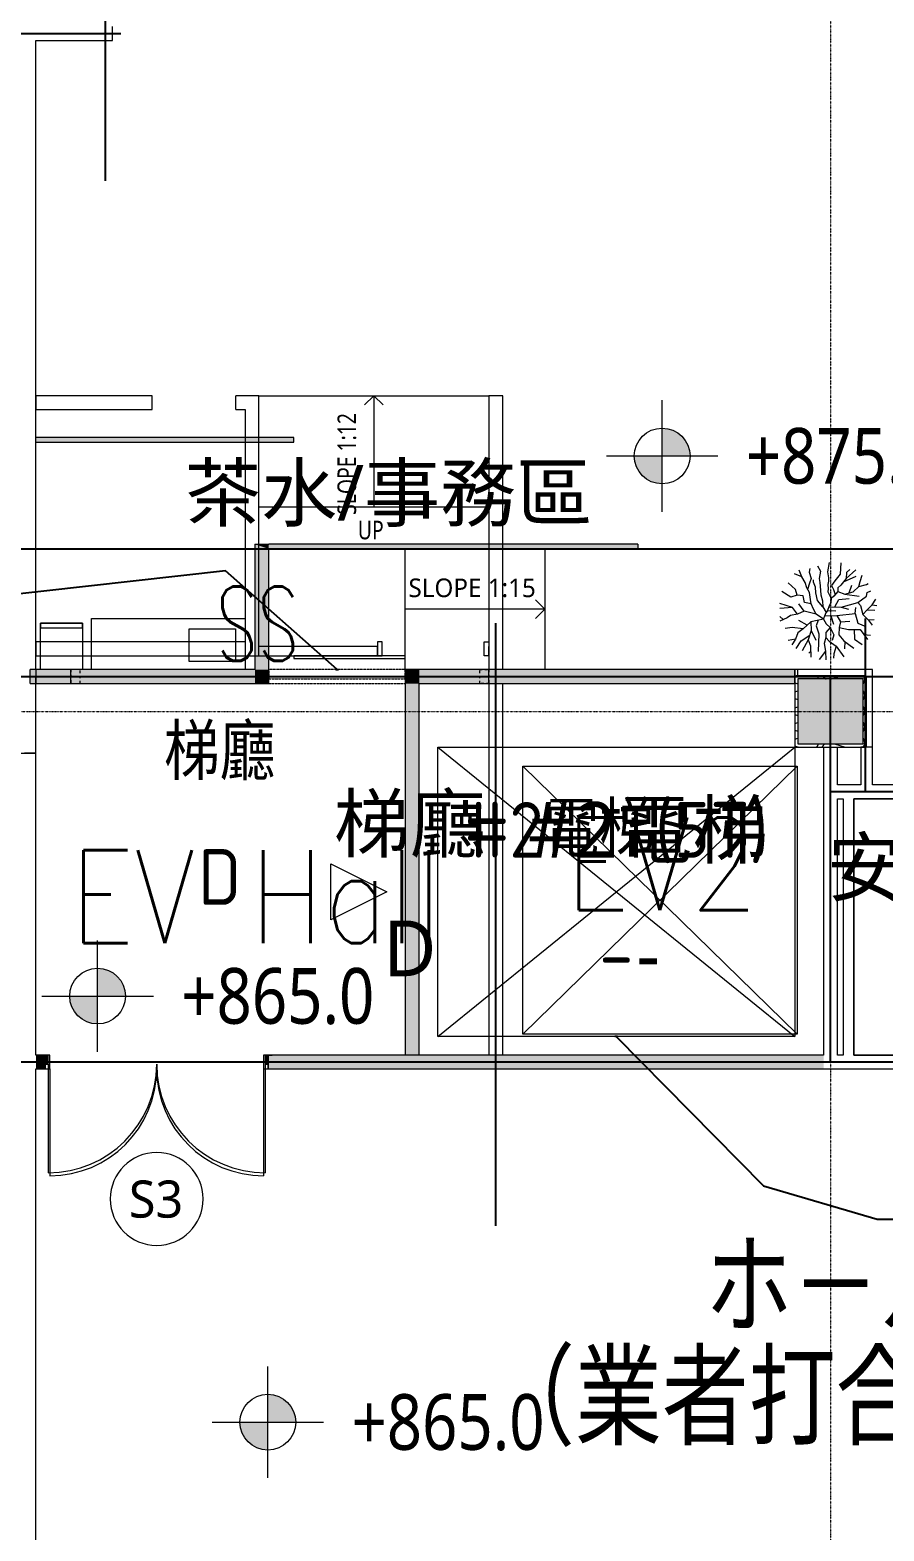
# Model space of a CAD drawing. Extents: x -32000 to 290600, y -29000 to 131250.
# Drawn here: x 243987 to 253175, y 21175 to 37337 of the extents above; entities that cross this region are included whole.
import ezdxf
from ezdxf.enums import TextEntityAlignment as Align

# ---------------------------------------------------------------- set-up
doc = ezdxf.new("R2010")
doc.units = 0
doc.header["$LTSCALE"] = 10
for name, pattern in [('H12PL2$0$JJP_三點線', [0.9, 0.3, -0.15, 0, -0.15, 0, -0.15, 0, -0.15]), ('H12PL2$0$TAI_虛線', [5.644, 2.822, -2.822]), ('XFM7P20ICA$0$CENTERK3', [2.749, 2.5, -0.083, 0.083, -0.083]), ('XFM7P20ICA$0$H12PL2$0$HIDDEN', [0.4, 0.3, -0.1]), ('XFM7P20ICA$0$H12PL2$0$JJP_三點線', [0.9, 0.3, -0.15, 0, -0.15, 0, -0.15, 0, -0.15])]:
    doc.linetypes.add(name, pattern=pattern)
for name, color, linetype in [('H12PL2$0$A-OBJE-2D', 252, 'Continuous'), ('H12PL2$0$A-TEXT', 252, 'Continuous'), ('H12PL2$0$A-WALL-IN', 252, 'Continuous'), ('H12PL2$0$A-ZONE', 252, 'Continuous'), ('H12PL2$0$Door', 252, 'Continuous'), ('H12PL2$0$S-COL', 252, 'Continuous'), ('H12PL2$0$S-GRID', 252, 'Continuous'), ('H12PL2$0$S-SLAB-SHOW', 252, 'Continuous'), ('XFM7P20ICA$0$H12PL2$0$A-LAW-建築面積計算', 252, 'Continuous'), ('XFM7P20ICA$0$H12PL2$0$A-OBJE-2D', 252, 'Continuous'), ('XFM7P20ICA$0$H12PL2$0$A-STRS', 252, 'Continuous'), ('XFM7P20ICA$0$H12PL2$0$A-TEXT-修改說明', 252, 'Continuous'), ('XFM7P20ICA$0$H12PL2$0$A-WALL-IN', 252, 'Continuous'), ('XFM7P20ICA$0$H12PL2$0$A-ZONE', 252, 'Continuous'), ('XFM7P20ICA$0$H12PL2$0$D label', 252, 'Continuous'), ('XFM7P20ICA$0$H12PL2$0$Door', 252, 'Continuous'), ('XFM7P20ICA$0$H12PL2$0$Hattch', 252, 'Continuous'), ('XFM7P20ICA$0$H12PL2$0$S-COL', 252, 'Continuous'), ('XFM7P20ICA$0$H12PL2$0$S-GRID', 252, 'Continuous'), ('XFM7P20ICA$0$H12PL2$0$S-SLAB-SHOW', 252, 'Continuous'), ('XFM7P20ICA$0$K-SIN', 252, 'XFM7P20ICA$0$CENTERK3'), ('XFM7P20ICA$0$TATEGUT', 252, 'Continuous'), ('XFM7P20ICA$0$TEXT2', 252, 'Continuous'), ('XFM7P20ICA$0$U-ICA-PIPE-P2', 4, 'Continuous')]:
    doc.layers.add(name, color=color, linetype=linetype)
doc.styles.add('H12PL2$0$Standard', font='', dxfattribs={"width": 0.8})
doc.styles.add('XFM7P20ICA$0$H12PL2$0$dim-txt', font='isocp.shx', dxfattribs={"width": 0.7, "bigfont": 'chineset.shx'})
doc.styles.add('XFM7P20ICA$0$H12PL2$0$Standard', font='isocp.shx', dxfattribs={"bigfont": 'chineset.shx'})
doc.styles.add('XFM7P20ICA$0$TEXT', font='romans.shx', dxfattribs={"width": 0.85, "bigfont": 'BIGFONT.shx'})
doc.styles.get('H12PL2$0$Standard').set_extended_font_data('Microsoft JhengHei')
doc.dimstyles.new('XFM7P20ICA$0$H12PL2$0$ARCH-dim-200MM', dxfattribs={"dimscale": 200, "dimtxt": 0.3, "dimasz": 0.1, "dimexe": 0.1, "dimexo": 0.1, "dimgap": 0.05, "dimtad": 1, "dimdec": 0, "dimlfac": 10, "dimrnd": 0.5, "dimdsep": 46, "dimtxsty": 'XFM7P20ICA$0$H12PL2$0$dim-txt', "dimblk": 'XFM7P20ICA$0$H12PL2$0$_Dot', "dimcen": 2, "dimclrd": 256, "dimclre": 256, "dimclrt": 256, "dimadec": 0, "dimazin": 0, "dimtfac": 1, "dimtix": 1, "dimtmove": 2, "dimatfit": 3, "dimldrblk": 'XFM7P20ICA$0$H12PL2$0$_OBLIQUE', "dimfxl": 1, "dimtvp": 1, "dimtolj": 1, "dimarcsym": 0})

# ---------------------------------------------------------------- blocks, each defined once
blk = doc.blocks.new('H12PL2')
at = {"layer": 'H12PL2$0$A-OBJE-2D', "lineweight": 0}
for p, q in [((247687.5, 33400), (247587.5, 33300)), ((247687.5, 33400), (247787.5, 33300)), ((249290, 26525), (252240, 29410)), ((249290, 29410), (252240, 26525)), ((249290, 26525), (249290, 29410)), ((249290, 29410), (252240, 29410)), ((252240, 29410), (252240, 26525)), ((252240, 26525), (249290, 26525))]:
    blk.add_line(p, q, dxfattribs=at)
blk.add_lwpolyline([(246450, 33400), (248925, 33400), (248925, 32200), (246450, 32200)], close=True, dxfattribs=at)
at = {"layer": 'H12PL2$0$A-OBJE-2D', "lineweight": 0, "flags": 128}
blk.add_lwpolyline([(247687.5, 33400), (247687.5, 32200)], dxfattribs=at)
at = {"layer": 'H12PL2$0$A-WALL-IN', "lineweight": 0}
for p, q in [((245300, 33250), (245300, 33400)), ((246200, 33250), (246200, 33400)), ((246450, 30600), (246450, 30700)), ((246450, 30600), (246450, 30700)), ((247725, 30600), (247725, 30700)), ((248925, 30600), (248925, 30700)), ((244425, 30300), (244425, 30450)), ((248925, 30300), (248925, 30450)), ((244150, 26300), (244107, 26300)), ((244150, 26300), (244150, 26150)), ((246550, 26300), (246593, 26300)), ((246550, 26300), (246550, 26150)), ((244150, 26150), (244107, 26150)), ((246550, 26150), (246593, 26150))]:
    blk.add_line(p, q, dxfattribs=at)
at = {"layer": 'H12PL2$0$A-WALL-IN', "lineweight": 0, "flags": 128}
for points in [[(244875, 37225), (244875, 37375)], [(244050, 30450), (244050, 37225)], [(244050, 37225), (244875, 37225)], [(245300, 33400), (244050, 33400)], [(244050, 33400), (244050, 33250)], [(246300, 33400), (246200, 33400)], [(246450, 33400), (246300, 33400)], [(246450, 30700), (246450, 33400)], [(249075, 33400), (248925, 33400)], [(248925, 33400), (248925, 30450)], [(249075, 30450), (249075, 33400)], [(244050, 33250), (245300, 33250)], [(246200, 33250), (246300, 33250)], [(246300, 33250), (246300, 30750)], [(246300, 30750), (244050, 30750)], [(244050, 30750), (244050, 30600)], [(244050, 30600), (246300, 30600)], [(246300, 30600), (246450, 30600)], [(247725, 30700), (246450, 30700)], [(246450, 30600), (247725, 30600)], [(244425, 30450), (244050, 30450)], [(244050, 30450), (244050, 30300)], [(244050, 30450), (244050, 30385)], [(252215, 30450), (249075, 30450)], [(252215, 30450), (252215, 30300)], [(252985, 30450), (252215, 30450)], [(252215, 30450), (252215, 30385)], [(253050, 30450), (252985, 30450)], [(253050, 29615), (253050, 30450)], [(244050, 29615), (244050, 30385)], [(244050, 30300), (244425, 30300)], [(248925, 30300), (248925, 26300)], [(249075, 26300), (249075, 30300)], [(249075, 30300), (252215, 30300)], [(252215, 30385), (252250, 30385)], [(252215, 30385), (252215, 29615)], [(252215, 30385), (252985, 30385)], [(252950, 30385), (252250, 30385)], [(252985, 30385), (252950, 30385)], [(252985, 29650), (252985, 30385)], [(252985, 30385), (252985, 29615)], [(244050, 29550), (244050, 29615)], [(252215, 29615), (252250, 29615)], [(252250, 29615), (252985, 29615)], [(252525, 29615), (252525, 26300)], [(252525, 29615), (252675, 29615)], [(252675, 29210), (252675, 29615)], [(252925, 29615), (252925, 29210)], [(253050, 29615), (252925, 29615)], [(252985, 29615), (252985, 29650)], [(253050, 29615), (252985, 29615)], [(253050, 29210), (253050, 29615)], [(243215, 29550), (244050, 29550)], [(244050, 29550), (243928, 29550)], [(244050, 26300), (244050, 29550)], [(252925, 29210), (252675, 29210)], [(253175, 29210), (253050, 29210)], [(252675, 26300), (252675, 29060)], [(252675, 29060), (252737, 29060)], [(252737, 29060), (252737, 26300)], [(252850, 26300), (252850, 29060)], [(252850, 29060), (253175, 29060)], [(244150, 26300), (244050, 26300)], [(248925, 26300), (246550, 26300)], [(252525, 26300), (249075, 26300)], [(252737, 26300), (252675, 26300)], [(253175, 26300), (252850, 26300)], [(244050, 26150), (244150, 26150)], [(244050, 19250), (244050, 26150)], [(246550, 26150), (252525, 26150)], [(252525, 26150), (252675, 26150)], [(252675, 26150), (253175, 26150)]]:
    blk.add_lwpolyline(points, dxfattribs=at)
at = {"layer": 'H12PL2$0$Door', "lineweight": 0}
for p, q in [((245300, 33250), (245300, 33400)), ((246200, 33250), (246200, 33400)), ((247775, 30750), (247725, 30750)), ((247725, 30750), (247725, 30600)), ((247775, 30600), (247775, 30750)), ((248875, 30600), (248875, 30750)), ((248875, 30750), (248925, 30750)), ((248925, 30750), (248925, 30600)), ((248025, 30600), (246825, 30600)), ((246825, 30600), (246825, 30570)), ((246825, 30570), (248025, 30570)), ((247725, 30600), (247775, 30600)), ((248025, 30570), (248025, 30600)), ((248925, 30600), (248875, 30600)), ((244150, 26300), (244107, 26300)), ((244150, 26300), (244107, 26300)), ((244200, 26300), (244150, 26300)), ((244150, 26300), (244150, 26150)), ((244150, 26300), (244150, 26150)), ((244150, 26300), (244150, 26150)), ((244200, 26150), (244200, 26300)), ((246550, 26300), (246500, 26300)), ((246500, 26300), (246500, 26150)), ((246550, 26150), (246550, 26300)), ((246550, 26300), (246550, 26150)), ((246550, 26300), (246550, 26150)), ((246550, 26300), (246593, 26300)), ((246550, 26300), (246593, 26300)), ((244150, 26150), (244107, 26150)), ((244150, 26150), (244107, 26150)), ((244150, 26150), (244200, 26150)), ((244200, 26150), (244200, 25000)), ((246500, 26150), (246550, 26150)), ((246500, 26150), (246500, 25000)), ((246550, 26150), (246593, 26150)), ((246550, 26150), (246593, 26150))]:
    blk.add_line(p, q, dxfattribs=at)
at = {"layer": 'H12PL2$0$Door', "linetype": 'H12PL2$0$TAI_虛線', "lineweight": 0}
for p, q in [((244525, 30450), (244425, 30450)), ((244425, 30450), (244425, 30300)), ((244525, 30300), (244525, 30450)), ((248825, 30300), (248825, 30450)), ((248825, 30450), (248925, 30450)), ((248925, 30450), (248925, 30300)), ((244425, 30300), (244525, 30300)), ((248825, 30375), (244525, 30375)), ((248925, 30300), (248825, 30300))]:
    blk.add_line(p, q, dxfattribs=at)
at = {"layer": 'H12PL2$0$Door', "lineweight": 0}
for centre, start, end in [((244200, 26150), 270, 0), ((246500, 26150), 180, 270)]:
    blk.add_arc(centre, 1150, start, end, dxfattribs=at)
at = {"layer": 'H12PL2$0$S-COL', "lineweight": 0, "flags": 128}
blk.add_lwpolyline([(252250, 29650), (252950, 29650), (252950, 30350), (252250, 30350)], close=True, dxfattribs=at)
at = {"layer": 'H12PL2$0$S-GRID', "linetype": 'H12PL2$0$JJP_三點線', "lineweight": 0}
for p, q in [((252600, 128250), (252600, -28000)), ((-29000, 30000), (289600, 30000))]:
    blk.add_line(p, q, dxfattribs=at)
at = {"layer": 'H12PL2$0$S-SLAB-SHOW', "lineweight": 0, "flags": 128}
blk.add_lwpolyline([(252850, 29060), (252850, 26300), (255365, 26300), (255365, 27580), (255265, 27580), (255265, 27780), (255625, 27780), (255625, 29060)], close=True, dxfattribs=at)
at = {"layer": 'H12PL2$0$A-TEXT', "linetype": 'Continuous', "lineweight": 0, "insert": (247294.93, 32116.75), "char_height": 200, "attachment_point": 1, "rotation": 90, "style": 'H12PL2$0$Standard'}
blk.add_mtext('\\A1;SLOPE 1:12', dxfattribs=at)
at = {"layer": 'H12PL2$0$A-TEXT', "linetype": 'Continuous', "lineweight": 0, "insert": (247513.66, 32053.51), "char_height": 200, "attachment_point": 1, "style": 'H12PL2$0$Standard'}
blk.add_mtext('\\A1;UP', dxfattribs=at)
at = {"layer": 'H12PL2$0$A-ZONE', "style": 'H12PL2$0$Standard'}
for s, p in [('梯廳', (248073.86, 29091.84)), ('#2電梯', (250639, 29024.9)), ('安全梯B', (254041.23, 28621.87)), ('D', (248073.86, 27748.43)), ('-', (250639, 27684.53))]:
    blk.add_text(s, height=600, dxfattribs=at).set_placement(p, align=Align.TOP_CENTER)
blk = doc.blocks.new('XFM7P20ICA$0$H12PL2$0$_Dot')
blk = doc.blocks.new('XFM7P20ICA$0$H12PL2$0$_OBLIQUE')
at = {"color": 0, "linetype": 'ByBlock', "lineweight": -2}
blk.add_line((-0.5, -0.5), (0.5, 0.5), dxfattribs=at)
blk = doc.blocks.new('XFM7P20ICA$0$H12PL2')
at = {"layer": 'XFM7P20ICA$0$H12PL2$0$Hattch', "linetype": 'Continuous', "lineweight": 0}
for points in [[(250788.18, 32750.55), (251088.18, 32750.55), (251065.34, 32865.35), (251000.31, 32962.68), (250902.99, 33027.71), (250788.18, 33050.55)], [(244050, 32900), (246825, 32900), (246825, 32950), (244050, 32950)], [(250788.18, 32750.55), (250488.18, 32750.55), (250511.02, 32635.74), (250576.05, 32538.42), (250673.38, 32473.39), (250788.18, 32450.55)], [(246556, 31800), (246406, 31800), (246556, 31750)], [(246556, 30450), (246556, 31750), (246406, 31800), (246406, 30450)], [(246556, 31750), (250525, 31750), (250525, 31800), (246556, 31800)], [(246406, 30450), (243989, 30450), (243989, 30300), (246406, 30300)], [(246406, 30450), (246556, 30300), (246556, 30450)], [(246406, 30300), (246556, 30300), (246406, 30450)], [(248025, 30300), (248175, 30300), (248025, 30450)], [(248175, 30450), (248025, 30450), (248175, 30300)], [(248175, 30300), (252215, 30300), (252215, 30450), (248175, 30450)], [(248025, 26300), (248175, 26300), (248175, 30300), (248025, 30300)], [(252250, 29650), (252950, 29650), (252950, 30350), (252250, 30350)], [(244713.83, 26934.89), (245013.83, 26934.89), (244991, 27049.69), (244925.97, 27147.02), (244828.64, 27212.05), (244713.83, 27234.89)], [(244713.83, 26934.89), (244413.83, 26934.89), (244436.67, 26820.08), (244501.7, 26722.76), (244599.03, 26657.73), (244713.83, 26634.89)], [(244050, 26150), (244150, 26150), (244150, 26300), (244050, 26300)], [(244150, 26200), (244182, 26200), (244182, 26300), (244150, 26300)], [(246550, 26300), (246518, 26300), (246518, 26200), (246550, 26200)], [(252525, 26300), (246550, 26300), (246550, 26150), (252525, 26150)], [(246545.46, 22346.57), (246845.46, 22346.57), (246822.62, 22461.38), (246757.59, 22558.71), (246660.26, 22623.74), (246545.46, 22646.57)], [(246545.46, 22346.57), (246245.46, 22346.57), (246268.3, 22231.77), (246333.33, 22134.44), (246430.65, 22069.41), (246545.46, 22046.57)]]:
    blk.add_hatch(color=256, dxfattribs=at).paths.add_polyline_path(points)
at = {"layer": 'XFM7P20ICA$0$H12PL2$0$A-LAW-建築面積計算', "lineweight": 0}
for p, q in [((252291.44, 31448.3), (252262.81, 31521.89)), ((252378.34, 31539.81), (252370.94, 31500.39)), ((252459.43, 31568.88), (252491.56, 31508.62)), ((252584.05, 31602.73), (252568.32, 31503.13)), ((252710.27, 31599.07), (252702.65, 31478.46)), ((252768.44, 31431.86), (252873.57, 31525.69)), ((252809.07, 31529.63), (252771.19, 31494.91)), ((252222.36, 31313.98), (252144.54, 31383.37)), ((252291.44, 31448.3), (252213.69, 31481.3)), ((252327.08, 31387.99), (252291.44, 31448.3)), ((252343.53, 31330.42), (252327.08, 31387.99)), ((252373.68, 31382.51), (252354.1, 31313.13)), ((252370.94, 31500.39), (252390.13, 31431.86)), ((252390.13, 31431.86), (252373.68, 31382.51)), ((252417.55, 31393.48), (252417.55, 31418.15)), ((252439.48, 31338.65), (252417.55, 31393.48)), ((252491.56, 31508.62), (252477.86, 31431.86)), ((252477.86, 31431.86), (252486.08, 31387.99)), ((252486.08, 31387.99), (252488.82, 31349.61)), ((252568.32, 31503.13), (252576.55, 31437.34)), ((252579.29, 31404.44), (252571.06, 31366.06)), ((252571.06, 31366.06), (252573.81, 31319.46)), ((252576.55, 31437.34), (252579.29, 31404.44)), ((252645.08, 31407.18), (252612.18, 31355.1)), ((252702.65, 31478.46), (252645.08, 31407.18)), ((252710.87, 31357.84), (252677.98, 31330.42)), ((252768.44, 31431.86), (252710.87, 31357.84)), ((252739.66, 31394.85), (252877.55, 31456.53)), ((252771.19, 31494.91), (252768.44, 31431.86)), ((252799.42, 31275.6), (252830.95, 31357.84)), ((252904.97, 31344.13), (252918.67, 31398.96)), ((252904.97, 31344.13), (252987.21, 31366.06)), ((252918.67, 31398.96), (252942.08, 31469.07)), ((252987.21, 31366.06), (253004.72, 31377.74)), ((252173.01, 31231.73), (252074.84, 31289.72)), ((252241.55, 31250.92), (252173.01, 31231.73)), ((252241.55, 31250.92), (252222.36, 31313.98)), ((252304.6, 31245.44), (252241.55, 31250.92)), ((252321.05, 31171.42), (252304.6, 31245.44)), ((252373.68, 31281.08), (252343.53, 31330.42)), ((252384.65, 31207.06), (252373.68, 31281.08)), ((252392.87, 31157.72), (252384.65, 31207.06)), ((252442.22, 31275.6), (252439.48, 31338.65)), ((252458.67, 31196.1), (252442.22, 31275.6)), ((252518.98, 31127.56), (252458.67, 31196.1)), ((252488.82, 31349.61), (252491.56, 31303.01)), ((252491.56, 31303.01), (252494.3, 31256.41)), ((252494.3, 31256.41), (252513.49, 31190.61)), ((252573.81, 31319.46), (252571.06, 31289.3)), ((252571.06, 31289.3), (252606.7, 31215.29)), ((252606.7, 31215.29), (252603.96, 31174.17)), ((252634.12, 31239.96), (252606.7, 31215.29)), ((252612.18, 31355.1), (252631.37, 31311.23)), ((252631.37, 31311.23), (252651.75, 31260.89)), ((252677.98, 31292.05), (252634.12, 31239.96)), ((252647.55, 31124.82), (252691.14, 31204.32)), ((252677.98, 31330.42), (252677.98, 31292.05)), ((252677.98, 31292.05), (252754.19, 31261.89)), ((252691.14, 31204.32), (252800.79, 31215.29)), ((252754.19, 31261.89), (252844.65, 31289.3)), ((252754.19, 31261.89), (252907.71, 31242.7)), ((252844.65, 31289.3), (252904.97, 31344.13)), ((252892.63, 31171.42), (252987.21, 31242.7)), ((252987.21, 31242.7), (252992.69, 31281.08)), ((252992.69, 31281.08), (253033.88, 31299.92)), ((253047.52, 31146.75), (253089.16, 31207.18)), ((252189.46, 31119.34), (252054.45, 31109.84)), ((252189.46, 31119.34), (252054.55, 31162.49)), ((252170.27, 31034.35), (252134.63, 31006.94)), ((252244.29, 31048.06), (252170.27, 31034.35)), ((252244.29, 31048.06), (252189.46, 31119.34)), ((252315.57, 31078.22), (252244.29, 31048.06)), ((252315.57, 31078.22), (252260.74, 31157.72)), ((252444.96, 31048.06), (252315.57, 31078.22)), ((252392.87, 31157.72), (252321.05, 31171.42)), ((252417.55, 31102.89), (252392.87, 31157.72)), ((252444.96, 31048.06), (252417.55, 31102.89)), ((252524.46, 30993.23), (252444.96, 31048.06)), ((252513.49, 31190.61), (252518.98, 31127.56)), ((252518.98, 31127.56), (252551.87, 31064.51)), ((252524.46, 30993.23), (252551.87, 31064.51)), ((252568.88, 31087.24), (252551.87, 31064.51)), ((252582.03, 31127.56), (252568.88, 31087.24)), ((252568.88, 31087.24), (252655.5, 31083.7)), ((252603.96, 31174.17), (252582.03, 31127.56)), ((252582.03, 31127.56), (252713.07, 31122.08)), ((252666.46, 31031.61), (252863.84, 31053.54)), ((252713.07, 31122.08), (252892.63, 31171.42)), ((252713.07, 31122.08), (252792.57, 31100.15)), ((252863.84, 31053.54), (252872.07, 31119.34)), ((252863.84, 31053.54), (252894, 30952.11)), ((252921.41, 31141.27), (252892.63, 31171.42)), ((252921.41, 31141.27), (252946.09, 31042.58)), ((252946.09, 31042.58), (252992.69, 31094.66)), ((252946.09, 31042.58), (253006.4, 30985.01)), ((252992.69, 31094.66), (253047.52, 31146.75)), ((252992.69, 31094.66), (253078.12, 31088.9)), ((253047.52, 31146.75), (253100, 31141.87)), ((252091.34, 30988.32), (252054.08, 31022.69)), ((252134.63, 31006.94), (252054.55, 30972.5)), ((252186.72, 30905.51), (252111.93, 30892.72)), ((252307.34, 30889.06), (252186.72, 30905.51)), ((252307.34, 30889.06), (252249.77, 30845.2)), ((252347.09, 30927.44), (252260.74, 30979.53)), ((252386.84, 30965.82), (252307.34, 30889.06)), ((252392.32, 30872.61), (252359.43, 30771.18)), ((252524.46, 30993.23), (252386.84, 30965.82)), ((252386.84, 30965.82), (252392.32, 30872.61)), ((252392.32, 30872.61), (252441.67, 30765.7)), ((252465.41, 30981.47), (252447.15, 30921.96)), ((252447.15, 30921.96), (252474.57, 30834.23)), ((252524.46, 30993.23), (252554.07, 30943.89)), ((252538.17, 31028.87), (252666.46, 31031.61)), ((252595.19, 30905.51), (252548.58, 30850.68)), ((252554.07, 30943.89), (252595.19, 30905.51)), ((252595.19, 30905.51), (252636.31, 30826.01)), ((252602.32, 31030.24), (252630.83, 30941.15)), ((252666.46, 31031.61), (252707.59, 30965.82)), ((252693.88, 30905.51), (252691.14, 30823.27)), ((252707.59, 30965.82), (252693.88, 30905.51)), ((252693.88, 30905.51), (252792.57, 30883.58)), ((252707.59, 30965.82), (252806.28, 30971.3)), ((252792.57, 30883.58), (252918.67, 30880.84)), ((252855.62, 30882.21), (252858.36, 30776.66)), ((252894, 30952.11), (252978.98, 30913.73)), ((252918.67, 30880.84), (252998.05, 30775.28)), ((253006.4, 30985.01), (253069.03, 30990.14)), ((253006.4, 30985.01), (253047.61, 30927.33)), ((252222.36, 30776.66), (252143.04, 30765.16)), ((252222.36, 30776.66), (252182.97, 30718.25)), ((252249.77, 30845.2), (252222.36, 30776.66)), ((252231.81, 30677.44), (252282.67, 30760.21)), ((252282.67, 30760.21), (252375.88, 30821.9)), ((252359.43, 30771.18), (252293.84, 30651.25)), ((252359.43, 30771.18), (252384.1, 30708.13)), ((252474.57, 30834.23), (252466.34, 30645.08)), ((252551.33, 30795.85), (252532.14, 30730.06)), ((252532.14, 30730.06), (252545.84, 30650.56)), ((252548.58, 30850.68), (252551.33, 30795.85)), ((252551.33, 30795.85), (252584.22, 30757.47)), ((252584.22, 30757.47), (252660.98, 30702.65)), ((252636.31, 30826.01), (252617.12, 30762.96)), ((252691.14, 30823.27), (252743.22, 30760.21)), ((252743.22, 30760.21), (252850.14, 30680.43)), ((252753.76, 30752.35), (252751.45, 30675.23)), ((252858.36, 30776.66), (252940.09, 30721.65)), ((252959.41, 30826.66), (253031.14, 30820.06)), ((252385.45, 30646.73), (252365.48, 30628.71)), ((252384.1, 30708.13), (252388.94, 30584.55)), ((252545.84, 30650.56), (252479.25, 30560.89)), ((252545.84, 30650.56), (252551.09, 30557.18)), ((252636.31, 30620.4), (252632.24, 30572.88)), ((252660.98, 30702.65), (252636.31, 30620.4)), ((252660.98, 30702.65), (252742.56, 30586.25))]:
    blk.add_line(p, q, dxfattribs=at)
at = {"layer": 'XFM7P20ICA$0$H12PL2$0$A-OBJE-2D', "lineweight": 0}
for p, q in [((248375, 26500), (252215, 29615)), ((248375, 29615), (252215, 26500)), ((248375, 26500), (248375, 29615)), ((248375, 29615), (252215, 29615)), ((252215, 29615), (252215, 26500)), ((252215, 26500), (248375, 26500))]:
    blk.add_line(p, q, dxfattribs=at)
for points in [[(244100, 30450), (244100, 30950), (244550, 30950), (244550, 30450)], [(244100, 30950), (244100, 30900), (244550, 30900), (244550, 30950)], [(246300, 31000), (246300, 30450), (244650, 30450), (244650, 31000), (245150, 31000)], [(246198.93, 30888.9), (246198.93, 30538.9), (245698.93, 30538.9), (245698.93, 30888.9)]]:
    blk.add_lwpolyline(points, close=True, dxfattribs=at)
at = {"layer": 'XFM7P20ICA$0$H12PL2$0$A-STRS', "lineweight": 0}
for p, q in [((248025, 30450), (248025, 31750)), ((249525, 31750), (249525, 30450)), ((249525, 31100), (249425, 31200)), ((249525, 31100), (249425, 31000))]:
    blk.add_line(p, q, dxfattribs=at)
at = {"layer": 'XFM7P20ICA$0$H12PL2$0$A-STRS', "lineweight": 0, "flags": 128}
blk.add_lwpolyline([(249525, 31100), (248025, 31100)], dxfattribs=at)
at = {"layer": 'XFM7P20ICA$0$H12PL2$0$A-WALL-IN', "lineweight": 0}
for p, q in [((252215, 30300), (252215, 30450)), ((252215, 30300), (252215, 30450)), ((244150, 26300), (244107, 26300)), ((244150, 26300), (244150, 26200)), ((244150, 26200), (244150, 26150)), ((246550, 26300), (246593, 26300)), ((246550, 26300), (246550, 26200)), ((246550, 26200), (246550, 26150)), ((244150, 26150), (244107, 26150)), ((246550, 26150), (246593, 26150))]:
    blk.add_line(p, q, dxfattribs=at)
at = {"layer": 'XFM7P20ICA$0$H12PL2$0$A-WALL-IN', "lineweight": 0, "flags": 128}
for points in [[(244875, 37225), (244875, 37375)], [(244050, 32950), (244050, 37225)], [(244050, 37225), (244875, 37225)], [(246825, 32950), (244050, 32950)], [(244050, 32900), (246825, 32900)], [(244050, 30450), (244050, 32900)], [(246825, 32900), (246825, 32950)], [(246406, 31800), (246556, 31800)], [(246406, 31800), (246406, 30450)], [(250525, 31800), (246556, 31800)], [(246556, 31750), (250525, 31750)], [(246556, 30450), (246556, 31750)], [(250525, 31800), (250525, 31750)], [(246406, 30450), (243989, 30450)], [(243989, 30300), (243989, 30450)], [(244050, 30450), (244050, 30385)], [(246556, 30300), (246556, 30450)], [(248025, 30450), (248025, 30300)], [(252215, 30450), (248025, 30450)], [(252985, 30450), (252215, 30450)], [(252215, 30450), (252215, 30385)], [(252250, 30450), (252215, 30450)], [(252250, 30385), (252250, 30450)], [(253050, 30450), (252985, 30450)], [(253050, 29615), (253050, 30450)], [(243989, 30300), (246556, 30300)], [(244050, 29615), (244050, 30385)], [(248025, 30300), (248025, 26300)], [(248175, 26300), (248175, 30300)], [(248175, 30300), (252215, 30300)], [(252215, 30385), (252985, 30385)], [(252215, 30300), (252215, 29615)], [(252950, 30385), (252250, 30385)], [(252985, 30385), (252950, 30385)], [(252985, 30385), (252985, 29615)], [(252985, 29650), (252985, 30385)], [(244050, 29550), (244050, 29615)], [(252215, 29615), (252250, 29615)], [(252250, 29615), (252985, 29615)], [(252525, 29615), (252525, 26300)], [(252525, 29615), (252675, 29615)], [(252675, 29210), (252675, 29615)], [(252925, 29615), (252925, 29210)], [(253050, 29615), (252925, 29615)], [(252985, 29615), (252985, 29650)], [(253050, 29615), (252985, 29615)], [(253050, 29210), (253050, 29615)], [(243300, 29550), (244050, 29550)], [(244050, 29550), (243928, 29550)], [(244050, 26300), (244050, 29550)], [(252925, 29210), (252675, 29210)], [(254650, 29210), (253050, 29210)], [(252675, 26300), (252675, 29060)], [(252675, 29060), (252737, 29060)], [(252737, 29060), (252737, 26300)], [(252850, 26300), (252850, 29060)], [(252850, 29060), (260125, 29060)], [(244150, 26300), (244050, 26300)], [(248025, 26300), (246550, 26300)], [(252525, 26300), (248175, 26300)], [(252737, 26300), (252675, 26300)], [(260125, 26300), (252850, 26300)], [(244050, 26150), (244150, 26150)], [(244050, 19250), (244050, 26150)], [(246550, 26150), (252525, 26150)], [(252525, 26150), (252675, 26150)], [(252675, 26150), (260125, 26150)]]:
    blk.add_lwpolyline(points, dxfattribs=at)
at = {"layer": 'XFM7P20ICA$0$H12PL2$0$A-WALL-IN', "linetype": 'XFM7P20ICA$0$H12PL2$0$HIDDEN', "lineweight": 0, "flags": 128}
for points in [[(248025, 30450), (246555.39, 30450)], [(246555.39, 30450), (246555.39, 30350)], [(248025, 30350), (248025, 30450)], [(246555.39, 30350), (248025, 30350)]]:
    blk.add_lwpolyline(points, dxfattribs=at)
at = {"layer": 'XFM7P20ICA$0$H12PL2$0$A-ZONE', "linetype": 'XFM7P20ICA$0$H12PL2$0$HIDDEN', "lineweight": 0}
blk.add_lwpolyline([(246556, 30300), (248025, 30300)], dxfattribs=at)
at = {"layer": 'XFM7P20ICA$0$H12PL2$0$D label', "lineweight": 0, "flags": 128}
blk.add_lwpolyline([(244850, 24750, 1), (245850, 24750, 1)], format="xyb", close=True, dxfattribs=at)
at = {"layer": 'XFM7P20ICA$0$H12PL2$0$Door', "lineweight": 0}
for p, q in [((244150, 26300), (244107, 26300)), ((244150, 26300), (244107, 26300)), ((244182, 26300), (244150, 26300)), ((244150, 26300), (244150, 26200)), ((244150, 26300), (244150, 26200)), ((244150, 26300), (244150, 26200)), ((244150, 26200), (244182, 26200)), ((244150, 26200), (244150, 26150)), ((244150, 26200), (244150, 26150)), ((244182, 26200), (244182, 26300)), ((244182, 26200), (244182, 25032)), ((246550, 26300), (246518, 26300)), ((246518, 26300), (246518, 26200)), ((246518, 26200), (246550, 26200)), ((246518, 26200), (246518, 25032)), ((246550, 26200), (246550, 26300)), ((246550, 26300), (246550, 26200)), ((246550, 26300), (246550, 26200)), ((246550, 26300), (246593, 26300)), ((246550, 26300), (246593, 26300)), ((246550, 26200), (246550, 26150)), ((246550, 26200), (246550, 26150)), ((244150, 26150), (244107, 26150)), ((244150, 26150), (244107, 26150)), ((246550, 26150), (246593, 26150)), ((246550, 26150), (246593, 26150))]:
    blk.add_line(p, q, dxfattribs=at)
for centre, start, end in [((244182, 26200), 270, 0), ((246518, 26200), 180, 270)]:
    blk.add_arc(centre, 1168, start, end, dxfattribs=at)
at = {"layer": 'XFM7P20ICA$0$H12PL2$0$Hattch', "lineweight": 0}
for p, q in [((252215, 30380.52), (252235.24, 30386.74)), ((252235.24, 30386.74), (252250, 30391.28)), ((252215, 30307.96), (252216.73, 30307.42)), ((252216.73, 30307.42), (252250, 30297.2)), ((252458.97, 30382.18), (252457.11, 30385)), ((252465.71, 30363.74), (252458.97, 30382.18)), ((252467.32, 30350), (252465.71, 30363.74)), ((252512.69, 30385), (252519.85, 30374.16)), ((252519.85, 30374.16), (252534.18, 30360.73)), ((252534.18, 30360.73), (252551.22, 30350.98)), ((252551.22, 30350.98), (252554.56, 30350)), ((252615.64, 30350), (252729.57, 30385)), ((252950, 30292.72), (252958.97, 30306.3)), ((252958.97, 30212.18), (252950, 30225.76)), ((252958.97, 30382.18), (252957.11, 30385)), ((252965.18, 30365.18), (252958.97, 30382.18)), ((252958.97, 30306.3), (252965.71, 30324.74)), ((252965.71, 30363.74), (252965.18, 30365.18)), ((252967.32, 30350), (252965.71, 30363.74)), ((252965.71, 30324.74), (252968, 30344.24)), ((252968, 30344.24), (252967.32, 30350)), ((252215, 30210.52), (252250, 30221.28)), ((252215, 30137.96), (252250, 30127.2)), ((252950, 30122.72), (252958.97, 30136.3)), ((252965.71, 30193.74), (252958.97, 30212.18)), ((252958.97, 30136.3), (252965.71, 30154.74)), ((252968, 30174.24), (252965.71, 30193.74)), ((252965.71, 30154.74), (252968, 30174.24)), ((252215, 30040.52), (252250, 30051.28)), ((252215, 29967.96), (252250, 29957.2)), ((252958.97, 30042.18), (252950, 30055.76)), ((252950, 29952.72), (252958.97, 29966.3)), ((252965.71, 30023.74), (252958.97, 30042.18)), ((252958.97, 29966.3), (252965.71, 29984.74)), ((252968, 30004.24), (252965.71, 30023.74)), ((252965.71, 29984.74), (252968, 30004.24)), ((252215, 29870.52), (252250, 29881.28)), ((252215, 29797.96), (252250, 29787.2)), ((252958.97, 29872.18), (252950, 29885.76)), ((252950, 29782.72), (252958.97, 29796.3)), ((252965.71, 29853.74), (252958.97, 29872.18)), ((252958.97, 29796.3), (252965.71, 29814.74)), ((252968, 29834.24), (252965.71, 29853.74)), ((252965.71, 29814.74), (252968, 29834.24)), ((252215, 29700.52), (252250, 29711.28)), ((252215, 29627.96), (252224.91, 29624.91)), ((252224.91, 29624.91), (252250, 29617.2)), ((252250, 29617.2), (252257.18, 29615)), ((252451.5, 29615), (252458.97, 29626.3)), ((252458.97, 29626.3), (252465.71, 29644.74)), ((252465.71, 29644.74), (252466.33, 29650)), ((252509.03, 29617.94), (252507.95, 29615)), ((252519.85, 29634.32), (252509.03, 29617.94)), ((252534.18, 29647.75), (252519.85, 29634.32)), ((252538.11, 29650), (252534.18, 29647.75)), ((252643.24, 29650), (252757.18, 29615)), ((252958.97, 29702.18), (252950, 29715.76)), ((252951.5, 29615), (252958.97, 29626.3)), ((252965.71, 29683.74), (252958.97, 29702.18)), ((252958.97, 29626.3), (252962.91, 29637.09)), ((252962.91, 29637.09), (252965.71, 29644.74)), ((252968, 29664.24), (252965.71, 29683.74)), ((252965.71, 29644.74), (252966.33, 29650)), ((252966.33, 29650), (252968, 29664.24))]:
    blk.add_line(p, q, dxfattribs=at)
at = {"layer": 'XFM7P20ICA$0$H12PL2$0$Hattch', "lineweight": 0, "flags": 128}
blk.add_lwpolyline([(247225, 27757.5), (247225, 28357.5), (247825, 28057.5)], close=True, dxfattribs=at)
at = {"layer": 'XFM7P20ICA$0$H12PL2$0$S-COL', "lineweight": 0, "flags": 128}
blk.add_lwpolyline([(252250, 29650), (252950, 29650), (252950, 30350), (252250, 30350)], close=True, dxfattribs=at)
at = {"layer": 'XFM7P20ICA$0$H12PL2$0$S-GRID', "linetype": 'XFM7P20ICA$0$H12PL2$0$JJP_三點線', "lineweight": 0}
for p, q in [((252600, 128250), (252600, -28000)), ((-29000, 30000), (289600, 30000))]:
    blk.add_line(p, q, dxfattribs=at)
at = {"layer": 'XFM7P20ICA$0$H12PL2$0$S-SLAB-SHOW', "lineweight": 0}
for p, q in [((250788.18, 32150.55), (250788.18, 33350.55)), ((250188.18, 32750.55), (251388.18, 32750.55)), ((244713.83, 26334.89), (244713.83, 27534.89)), ((244113.83, 26934.89), (245313.83, 26934.89)), ((246545.46, 21746.57), (246545.46, 22946.57)), ((245945.46, 22346.57), (247145.46, 22346.57))]:
    blk.add_line(p, q, dxfattribs=at)
for centre in [(250788.18, 32750.55), (244713.83, 26934.89), (246545.46, 22346.57)]:
    blk.add_circle(centre, 300, dxfattribs=at)
at = {"linetype": 'Continuous', "lineweight": 0, "insert": (248058.89, 31430.95), "char_height": 200, "attachment_point": 1, "style": 'XFM7P20ICA$0$H12PL2$0$Standard'}
blk.add_mtext('\\A1;{\\fMicrosoft JhengHei|b0|i0|c136|p34;SLOPE 1:15 }', dxfattribs=at)
at = {"layer": 'XFM7P20ICA$0$H12PL2$0$A-TEXT-修改說明', "linetype": 'Continuous', "lineweight": 0, "insert": (245654.37, 32653.93), "char_height": 600, "attachment_point": 1, "style": 'XFM7P20ICA$0$H12PL2$0$Standard'}
blk.add_mtext('\\A1;{\\fMicrosoft JhengHei|b0|i0|c136|p34;茶水/事務區}', dxfattribs=at)
at = {"layer": 'XFM7P20ICA$0$H12PL2$0$A-ZONE', "style": 'XFM7P20ICA$0$H12PL2$0$Standard'}
for s, p in [('梯廳', (246027.97, 29861.1)), ('#2電梯(5T)', (250295, 29024.9)), ('D', (246027.97, 28517.68)), ('-', (250295, 27684.53))]:
    blk.add_text(s, height=600, dxfattribs=at).set_placement(p, align=Align.TOP_CENTER)
at = {"layer": 'XFM7P20ICA$0$H12PL2$0$D label', "lineweight": 0, "insert": (245050.76, 24543.41), "char_height": 400, "attachment_point": 7, "style": 'XFM7P20ICA$0$H12PL2$0$Standard'}
blk.add_mtext('\\A1;\\pt0;{\\fMicrosoft JhengHei|b0|i0|c136|p34;S3}', dxfattribs=at)
at = {"layer": 'XFM7P20ICA$0$H12PL2$0$S-SLAB-SHOW', "lineweight": 0, "char_height": 600, "attachment_point": 7, "style": 'XFM7P20ICA$0$H12PL2$0$Standard'}
for s, insert in [('\\A1;{\\fMicrosoft JhengHei|b0|i0|c136|p34;\\W0.85;+875.0}', (251688.18, 32440.67)), ('\\A1;{\\fMicrosoft JhengHei|b0|i0|c136|p34;\\W0.85;+865.0}', (245613.83, 26625.01)), ('\\A1;{\\fMicrosoft JhengHei|b0|i0|c136|p34;\\W0.85;+865.0}', (247445.46, 22036.69))]:
    blk.add_mtext(s, dxfattribs=dict(at, insert=insert))
at = {"layer": 'XFM7P20ICA$0$H12PL2$0$A-TEXT-修改說明', "lineweight": 0, "annotation_type": 0, "has_hookline": 1}
for points, hookline_direction, text_width in [([(247290.2, 30450), (246089.72, 31514.69), (242863.09, 31152.14)], 1, 3953.98), ([(250295, 26500), (251878.45, 24892.35), (253102.99, 24532.11), (253122.99, 24532.11)], 0, 6619.31)]:
    blk.add_leader(points, dimstyle='XFM7P20ICA$0$H12PL2$0$ARCH-dim-200MM', dxfattribs=dict(at, hookline_direction=hookline_direction, text_width=text_width))
blk = doc.blocks.new('XFM7P20ICA')
at = {"layer": 'XFM7P20ICA$0$K-SIN'}
for p, q in [((244800, 35711.77897), (244800, 44875)), ((237697.6435, 37300), (244964.79122, 37300)), ((249000, 24460.64098), (249000, 30950)), ((252975, 29135), (252975, 31000)), ((237697.6435, 30375), (268144.23654, 30375)), ((252600, 26225), (252600, 30375)), ((260886.4126, 29135), (252600, 29135)), ((252600, 26225), (241981.57067, 26225)), ((268144.23654, 26225), (252600, 26225))]:
    blk.add_line(p, q, dxfattribs=at)
at = {"layer": 'XFM7P20ICA$0$U-ICA-PIPE-P2'}
blk.add_line((19317.2575, 31750), (260651.56287, 31750), dxfattribs=at)
blk.add_blockref('XFM7P20ICA$0$H12PL2', (0, 0))
at = {"layer": 'XFM7P20ICA$0$TATEGUT', "style": 'XFM7P20ICA$0$TEXT', "width": 0.65}
blk.add_text('SS', height=800, rotation=180, dxfattribs=at).set_placement((246435.08489, 30943.5748), align=Align.MIDDLE_CENTER)
at = {"layer": 'XFM7P20ICA$0$TEXT2', "style": 'XFM7P20ICA$0$TEXT', "width": 0.85}
for s, p in [('EV2', (250782.64418, 28358.48466)), ('EV Hall', (246421.10687, 28004.98433)), ('ホ－ル', (252655.16923, 23797.80211)), ('（業者打合せ室）', (252655.16923, 22597.80211))]:
    blk.add_text(s, height=1000, dxfattribs=at).set_placement(p, align=Align.MIDDLE_CENTER)

msp = doc.modelspace()

# ---------------------------------------------------------------- block references
for name in ['H12PL2', 'XFM7P20ICA']:
    msp.add_blockref(name, (0, 0))

doc.saveas('drawing.dxf')
